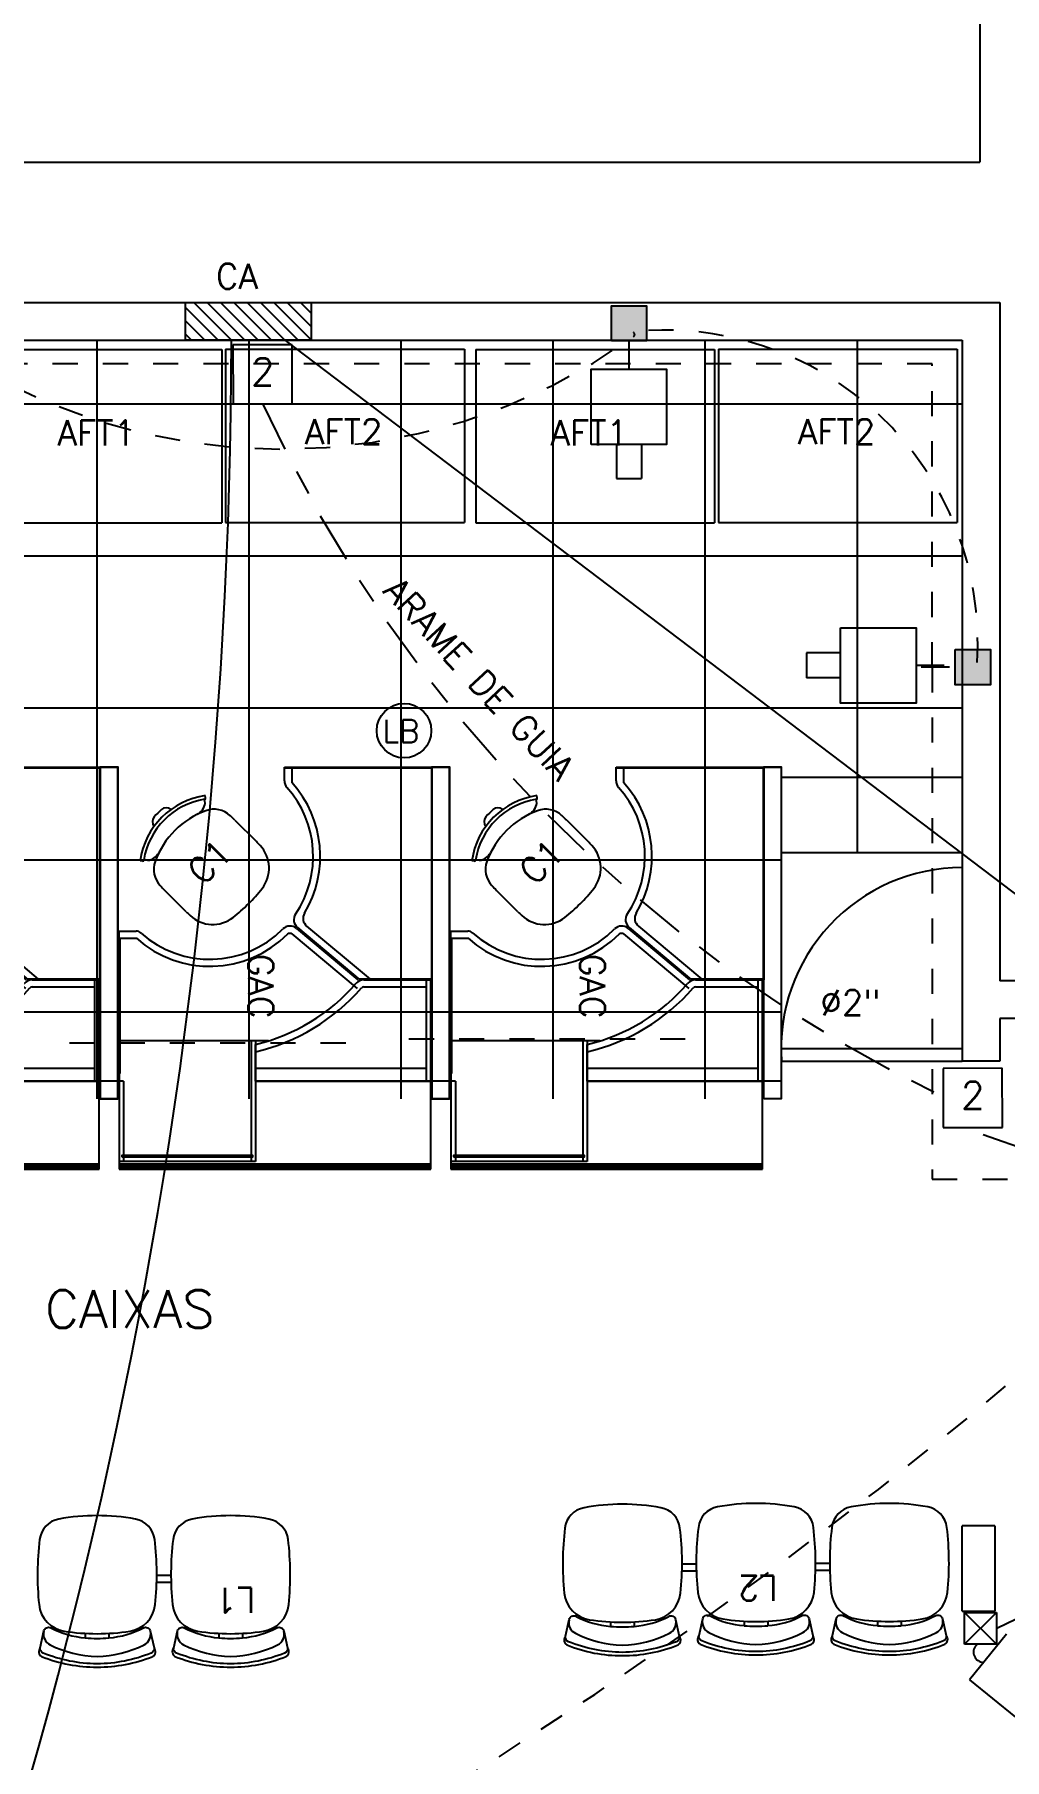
# Model space of a CAD drawing. Extents: x 16 to 124, y 36 to 90.
# Drawn here: x 44.68 to 48.54, y 43.38 to 50.25 of the extents above; entities that cross this region are included whole.
import ezdxf

# ---------------------------------------------------------------- set-up
doc = ezdxf.new("R2010")
doc.units = 0
doc.header["$LTSCALE"] = 0.02
doc.linetypes.add('DASHDOT', pattern=[1, 0.5, -0.25, 0, -0.25])
doc.linetypes.add('DASHED2', pattern=[0.375, 0.25, -0.125])
doc.layers.get('0').update_dxf_attribs({"linetype": 'CONTINUOUS'})
for name, color, linetype in [('42-TEXTO', 1, 'CONTINUOUS'), ('ACESSORIOS', 6, 'CONTINUOUS'), ('ALARME', 2, 'DASHDOT'), ('ARQUITETURA20', 1, 'CONTINUOUS'), ('BLOCOS', 1, 'CONTINUOUS'), ('CADEIRAS', 6, 'CONTINUOUS'), ('CAIXAS', 7, 'CONTINUOUS'), ('CAN-ALARME', 10, 'DASHDOT'), ('CAN-SENSOR', 9, 'DASHED2'), ('CANALETAS', 4, 'CONTINUOUS'), ('CODIGO', 6, 'CONTINUOUS'), ('CONDUL', 5, 'CONTINUOUS'), ('EL-ELETRODUTO', 2, 'CONTINUOUS'), ('ESQUADRIA-F', 6, 'CONTINUOUS'), ('MESA-SUP', 5, 'CONTINUOUS'), ('MESAS', 1, 'CONTINUOUS'), ('PAREDES', 7, 'CONTINUOUS'), ('PISO', 6, 'CONTINUOUS'), ('PISOELEVADO', 6, 'CONTINUOUS'), ('TEXTO', 7, 'CONTINUOUS'), ('TEXTO-F', 6, 'CONTINUOUS'), ('TEXTO30', 5, 'CONTINUOUS'), ('TOMADAS30', 5, 'CONTINUOUS')]:
    doc.layers.add(name, color=color, linetype=linetype)
doc.styles.add('COTAS', font='romans.shx', dxfattribs={"width": 0.75})
doc.styles.add('ROMANS', font='simplex.shx')

# ---------------------------------------------------------------- blocks, each defined once
blk = doc.blocks.new('*X11')
at = {"color": 0}
for p, q in [((1170.7261, 1261.4762), (1170.7313, 1261.4814)), ((1170.7261, 1261.4709), (1170.7321, 1261.4769)), ((1170.7261, 1261.4656), (1170.7321, 1261.4716)), ((1170.7261, 1261.4603), (1170.7321, 1261.4663)), ((1170.7261, 1261.455), (1170.7321, 1261.461)), ((1170.7261, 1261.4497), (1170.7321, 1261.4557)), ((1170.7261, 1261.4444), (1170.7321, 1261.4504)), ((1170.7261, 1261.4391), (1170.7321, 1261.4451)), ((1170.7261, 1261.4338), (1170.7321, 1261.4398)), ((1170.7261, 1261.4285), (1170.7321, 1261.4345)), ((1170.7261, 1261.4232), (1170.7321, 1261.4292)), ((1170.7261, 1261.4179), (1170.7321, 1261.4239)), ((1170.7261, 1261.4126), (1170.7321, 1261.4186)), ((1170.7261, 1261.4073), (1170.7321, 1261.4133)), ((1170.7261, 1261.402), (1170.7321, 1261.408)), ((1170.7261, 1261.3967), (1170.7321, 1261.4027)), ((1170.7261, 1261.3914), (1170.7321, 1261.3974)), ((1170.7261, 1261.3861), (1170.7321, 1261.3921)), ((1170.7261, 1261.3808), (1170.7321, 1261.3868)), ((1170.7261, 1261.3755), (1170.7321, 1261.3815)), ((1170.7261, 1261.3702), (1170.7321, 1261.3762)), ((1170.7261, 1261.3649), (1170.7321, 1261.3709)), ((1170.7261, 1261.3595), (1170.7321, 1261.3655)), ((1170.7261, 1261.3542), (1170.7321, 1261.3602)), ((1170.7261, 1261.3489), (1170.7321, 1261.3549)), ((1170.7261, 1261.3436), (1170.7321, 1261.3496)), ((1170.7261, 1261.3383), (1170.7321, 1261.3443)), ((1170.7261, 1261.333), (1170.7321, 1261.339)), ((1170.7261, 1261.3277), (1170.7321, 1261.3337)), ((1170.7261, 1261.3224), (1170.7321, 1261.3284)), ((1170.7261, 1261.3171), (1170.7321, 1261.3231)), ((1170.7261, 1261.3118), (1170.7321, 1261.3178)), ((1170.7261, 1261.3065), (1170.7321, 1261.3125)), ((1170.7261, 1261.3012), (1170.7321, 1261.3072)), ((1170.7261, 1261.2959), (1170.7321, 1261.3019)), ((1170.7261, 1261.2906), (1170.7321, 1261.2966)), ((1170.7261, 1261.2853), (1170.7321, 1261.2913)), ((1170.7261, 1261.28), (1170.7321, 1261.286)), ((1170.7261, 1261.2747), (1170.7321, 1261.2807)), ((1170.7261, 1261.2694), (1170.7321, 1261.2754)), ((1170.7261, 1261.2641), (1170.7321, 1261.2701)), ((1170.7261, 1261.2588), (1170.7321, 1261.2648)), ((1170.7261, 1261.2535), (1170.7321, 1261.2595)), ((1170.7261, 1261.2482), (1170.7321, 1261.2542)), ((1170.7261, 1261.2429), (1170.7321, 1261.2489)), ((1170.7261, 1261.2376), (1170.7321, 1261.2436)), ((1170.7261, 1261.2323), (1170.7321, 1261.2383)), ((1170.7261, 1261.227), (1170.7321, 1261.233)), ((1170.7261, 1261.2217), (1170.7321, 1261.2277)), ((1170.7261, 1261.2164), (1170.7321, 1261.2224)), ((1170.7261, 1261.2111), (1170.7321, 1261.2171)), ((1170.7261, 1261.2058), (1170.7321, 1261.2118)), ((1170.7261, 1261.2005), (1170.7321, 1261.2065)), ((1170.7261, 1261.1951), (1170.7321, 1261.2011)), ((1170.7261, 1261.1898), (1170.7321, 1261.1958)), ((1170.7261, 1261.1845), (1170.7321, 1261.1905)), ((1170.7261, 1261.1792), (1170.7321, 1261.1852)), ((1170.7261, 1261.1739), (1170.7321, 1261.1799)), ((1170.7261, 1261.1686), (1170.7321, 1261.1746)), ((1170.7261, 1261.1633), (1170.7321, 1261.1693)), ((1170.7261, 1261.158), (1170.7321, 1261.164)), ((1170.7261, 1261.1527), (1170.7321, 1261.1587)), ((1170.7261, 1261.1474), (1170.7321, 1261.1534)), ((1170.7261, 1261.1421), (1170.7321, 1261.1481)), ((1170.7261, 1261.1368), (1170.7321, 1261.1428)), ((1170.7261, 1261.1315), (1170.7321, 1261.1375)), ((1170.7261, 1261.1262), (1170.7321, 1261.1322)), ((1170.7261, 1261.1209), (1170.7321, 1261.1269)), ((1170.7261, 1261.1156), (1170.7321, 1261.1216)), ((1170.7261, 1261.1103), (1170.7321, 1261.1163)), ((1170.7261, 1261.105), (1170.7321, 1261.111)), ((1170.7261, 1261.0997), (1170.7321, 1261.1057)), ((1170.7261, 1261.0944), (1170.7321, 1261.1004)), ((1170.7261, 1261.0891), (1170.7321, 1261.0951)), ((1170.7261, 1261.0838), (1170.7321, 1261.0898)), ((1170.7261, 1261.0785), (1170.7321, 1261.0845)), ((1170.7261, 1261.0732), (1170.7321, 1261.0792)), ((1170.7261, 1261.0679), (1170.7321, 1261.0739)), ((1170.7261, 1261.0626), (1170.7321, 1261.0686)), ((1170.7261, 1261.0573), (1170.7321, 1261.0633)), ((1170.7261, 1261.052), (1170.7321, 1261.058)), ((1170.7261, 1261.0467), (1170.7321, 1261.0527)), ((1170.7261, 1261.0414), (1170.7321, 1261.0474)), ((1170.7261, 1261.036), (1170.7321, 1261.042)), ((1170.7261, 1261.0307), (1170.7321, 1261.0367)), ((1170.7261, 1261.0254), (1170.7321, 1261.0314)), ((1170.7261, 1261.0201), (1170.7321, 1261.0261)), ((1170.7261, 1261.0148), (1170.7321, 1261.0208)), ((1170.7261, 1261.0095), (1170.7321, 1261.0155)), ((1170.7261, 1261.0042), (1170.7321, 1261.0102)), ((1170.7261, 1260.9989), (1170.7321, 1261.0049)), ((1170.7261, 1260.9936), (1170.7321, 1260.9996)), ((1170.7261, 1260.9883), (1170.7321, 1260.9943)), ((1170.7261, 1260.983), (1170.7321, 1260.989)), ((1170.7261, 1260.9777), (1170.7321, 1260.9837)), ((1170.7281, 1260.9744), (1170.7321, 1260.9784))]:
    blk.add_line(p, q, dxfattribs=at)
blk = doc.blocks.new('C1')
at = {"layer": 'CADEIRAS'}
for p, q in [((-0.1571, -0.0915), (-0.1627, -0.084)), ((-0.141, -0.1051), (-0.1505, -0.0924)), ((0.1822, -0.1051), (0.1916, -0.0924)), ((0.1982, -0.0915), (0.2039, -0.084)), ((-0.1768, -0.3574), (-0.1768, -0.237)), ((0.218, -0.237), (0.218, -0.3574))]:
    blk.add_line(p, q, dxfattribs=at)
for centre, radius, start, end in [((0.0206, -0.3284), 0.329, 86.41668, 93.58332), ((0.0206, -0.3284), 0.3055, 53.1301, 126.8699), ((0.0206, -0.3284), 0.2914, 54.0396, 125.9604), ((0.0018, -0.0281), 0.0282, 93.58332, 176.62809), ((0.0394, -0.0281), 0.0282, 3.37191, 86.41668), ((-0.0825, -0.2134), 0.094, 114.93883, 178.30739), ((-0.1533, -0.0887), 0.0047, 216.8699, 305.9604), ((-0.1047, -0.0545), 0.0623, 234.34051, 285.73963), ((0.0206, -0.435), 0.3384, 90, 114.93883), ((0.0206, -0.435), 0.3384, 65.06117, 90), ((0.1458, -0.0545), 0.0623, 254.26037, 305.65949), ((0.1236, -0.2134), 0.094, 1.69261, 65.06117), ((0.1944, -0.0887), 0.0047, 234.0396, 323.1301), ((0.7162, -0.237), 0.893, 178.30739, 180), ((-0.675, -0.237), 0.893, 0, 1.69261), ((0.5282, -0.3574), 0.705, 180, 181.72928), ((-0.045, -0.3747), 0.1316, 181.72928, 263.15503), ((0.0861, -0.3747), 0.1316, 276.84497, 358.27072), ((-0.487, -0.3574), 0.705, 358.27072, 360), ((0.0206, 0.1713), 0.6815, 263.15503, 270), ((0.0206, 0.1713), 0.6815, 270, 276.84497)]:
    blk.add_arc(centre, radius, start, end, dxfattribs=at)
at = {"layer": 'CODIGO', "style": 'ROMANS'}
blk.add_text('C1', height=0.1, dxfattribs=at).set_placement((-0.0581, -0.3324))
blk = doc.blocks.new('GAC')
at = {"layer": 'CODIGO', "color": 2}
blk.add_line((1.2, 1.297), (1.2, 0.618), dxfattribs=at)
at = {"layer": 'MESA-SUP'}
for p, q in [((1.25, 1.39), (1.25, 1.32)), ((0, 1.32), (0.8467, 1.32)), ((0.0025, 1.3175), (0.8442, 1.3175)), ((0.0025, 1.3175), (0.8442, 1.3175)), ((1.25, 0.07), (1.25, 0))]:
    blk.add_line(p, q, dxfattribs=at)
blk.add_lwpolyline([(0, 1.32), (-0.0015, 1.32), (-0.0015, 1.39), (0, 1.39)], dxfattribs=at)
for points in [[(1.32, 1.32), (0, 1.32), (0, 1.39), (1.32, 1.39)], [(1.32, 0.07), (0, 0.07), (0, 0), (1.32, 0)]]:
    blk.add_lwpolyline(points, close=True, dxfattribs=at)
at = {"layer": 'MESAS'}
for p, q in [((0, 0.7325), (0, 1.32)), ((0.0025, 0.7325), (0.0025, 1.3175)), ((0.8442, 1.3175), (0.8442, 1.0298)), ((0.8467, 1.32), (0.8467, 1.0328)), ((0.8467, 1.315), (0.8467, 1.03)), ((0.8467, 1.0485), (0.8467, 1.315)), ((1.6, 1.315), (0.8467, 1.315)), ((0.8467, 1.315), (1.25, 1.315)), ((0.9, 1.315), (1.25, 1.315)), ((1.25, 1.302), (1.25, 1.315)), ((1.25, 1.315), (1.25, 0.618)), ((1.58, 1.315), (1.58, 0.075)), ((1.5852, 1.315), (1.5852, 0.075)), ((1.59, 1.315), (1.59, 0.075)), ((1.5941, 1.315), (1.5941, 0.075)), ((1.5973, 1.315), (1.5973, 0.075)), ((1.5993, 1.315), (1.5993, 0.075)), ((1.6, 0.075), (1.6, 1.315)), ((0.8467, 1.297), (1.25, 1.297)), ((0.8747, 1.0485), (0.8747, 1.297)), ((1.25, 0.618), (1.25, 1.302)), ((0.6326, 0.8212), (0.8442, 1.0734)), ((0.6383, 0.7844), (0.8467, 1.0328)), ((0.6417, 0.7807), (0.8467, 1.025)), ((0.0622, 0.7636), (0.0025, 0.7636)), ((0.0542, 0.7325), (0, 0.7325)), ((1.09, 0.6692), (1.09, 0.075)), ((1.09, 0.618), (1.09, 0.6)), ((1.09, 0.618), (1.09, 0.6)), ((1.09, 0.618), (1.57, 0.618)), ((1.09, 0.6), (1.546, 0.6)), ((1.25, 0.618), (1.1043, 0.618)), ((1.552, 0.6), (1.57, 0.6)), ((1.57, 0.618), (1.57, 0.6)), ((1.57, 0.6), (1.57, 0.075)), ((0.6527, 0.075), (0.6527, 0.1423)), ((1.2227, 0.075), (0.6527, 0.075)), ((0.6807, 0.0775), (1.2202, 0.0775)), ((1.09, 0.075), (1.6, 0.075)), ((1.25, 0.093), (1.25, 0.075)), ((1.25, 0.093), (1.546, 0.093)), ((1.25, 0.075), (1.57, 0.075)), ((1.552, 0.093), (1.57, 0.093))]:
    blk.add_line(p, q, dxfattribs=at)
blk.add_lwpolyline([(0.6807, 0.0775), (0.6807, 0.1423, -0.184744), (0.6812, 0.1437, 0.399041), (0.6639, 0.7465, -0.389622), (0.6632, 0.7627), (0.8812, 1.0225)], format="xyb", dxfattribs=at)
blk.add_lwpolyline([(1.552, 0.086), (1.552, 0.607), (1.546, 0.607), (1.546, 0.086)], close=True, dxfattribs=at)
for centre, radius, start, end in [((0.8867, 1.0485), 0.04, 180, 229.04057), ((0.8867, 1.0485), 0.012, 180, 229.04057), ((0.355, 0.436), 0.7991, 13.1649, 49.04057), ((0.355, 0.436), 0.7711, 13.65202, 49.04057), ((0.355, 0.436), 0.4394, 58.9935, 131.79281), ((0.355, 0.436), 0.4114, 55.96883, 131.79281), ((0.6019, 0.8469), 0.04, 238.9935, 320), ((0.6076, 0.8101), 0.04, 235.96883, 320), ((0.6724, 0.755), 0.04, 140, 225.14798), ((0.0542, 0.7725), 0.04, 270, 311.79281), ((0.355, 0.436), 0.41, 318.13186, 45.14798), ((0.6827, 0.1423), 0.03, 138.13186, 180)]:
    blk.add_arc(centre, radius, start, end, dxfattribs=at)
at = {"rotation": 135}
blk.add_blockref('C1', (0.198, 0.2143), dxfattribs=at)
at = {"layer": 'MESAS'}
blk.add_blockref('*X11', (-1169.1801, -1260.8814), dxfattribs=at)
at = {"layer": 'CODIGO', "style": 'ROMANS'}
blk.add_text('GAC', height=0.1, dxfattribs=at).set_placement((0.7435, 0.5887))
blk = doc.blocks.new('A$C2DC308E3')
at = {"layer": 'CADEIRAS'}
for p, q in [((0.1848, 0.4548), (0.1848, 0.4727)), ((0.2788, 0.4548), (0.2788, 0.4727)), ((0.7159, 0.4548), (0.7159, 0.4727)), ((0.8099, 0.4548), (0.8099, 0.4727)), ((0.4682, 0.2529), (0.5265, 0.2529)), ((0.4682, 0.2529), (0.4779, 0.2529)), ((0.4692, 0.2247), (0.5256, 0.2247))]:
    blk.add_line(p, q, dxfattribs=at)
for points in [[(0.4584, 0.5138, 0.481357), (0.4531, 0.5465, 0.097119), (0.2318, 0.5891, 0.097119), (0.0105, 0.5465, 0.481357), (0.0052, 0.5138)], [(0.1848, 0.4727, 0.100785), (0.0473, 0.4327, -0.49505), (0.0202, 0.4453), (0.0055, 0.5121, -0.365963), (0.0168, 0.5335, -0.0944), (0.2318, 0.5761, -0.0944), (0.4468, 0.5335, -0.365963), (0.4581, 0.5121), (0.4434, 0.4453, -0.49505), (0.4163, 0.4327, 0.100785), (0.2788, 0.4727, 0.100785)], [(0.9895, 0.5138, 0.481357), (0.9842, 0.5465, 0.097119), (0.7629, 0.5891, 0.097119), (0.5417, 0.5465, 0.481357), (0.5363, 0.5138)], [(0.7159, 0.4727, 0.100785), (0.5784, 0.4327, -0.49505), (0.5513, 0.4453), (0.5366, 0.5121, -0.365963), (0.548, 0.5335, -0.0944), (0.7629, 0.5761, -0.0944), (0.9779, 0.5335, -0.365963), (0.9892, 0.5121), (0.9746, 0.4453, -0.49505), (0.9475, 0.4327, 0.100785), (0.8099, 0.4727, 0.100785)], [(0.444, 0.448, 0.344642), (0.419, 0.5003, 0.1068), (0.2318, 0.5474, 0.1068), (0.0446, 0.5003, 0.344642), (0.0196, 0.448)], [(0.9752, 0.448, 0.344642), (0.9501, 0.5003, 0.1068), (0.7629, 0.5474, 0.1068), (0.5758, 0.5003, 0.344642), (0.5507, 0.448)]]:
    blk.add_lwpolyline(points, format="xyb", dxfattribs=at)
for points in [[(0.1008, 0.4459, 0.340817), (0.0005, 0.3401, 0.05523), (0.0028, 0.0813, 0.328643), (0.0792, 0, 0.09095), (0.3844, 0, 0.328643), (0.4608, 0.0813, 0.05523), (0.4631, 0.3401, 0.340817), (0.3629, 0.4459, 0.077917)], [(0.6319, 0.4459, 0.340817), (0.5316, 0.3401, 0.05523), (0.5339, 0.0813, 0.328643), (0.6103, 0, 0.09095), (0.9156, 0, 0.328643), (0.9919, 0.0813, 0.05523), (0.9942, 0.3401, 0.340817), (0.894, 0.4459, 0.077917)]]:
    blk.add_lwpolyline(points, format="xyb", close=True, dxfattribs=at)
for centre in [(0.2318, -0.0397), (0.7629, -0.0397)]:
    blk.add_arc(centre, 0.5146, 84.75947, 95.24053, dxfattribs=at)
at = {"layer": 'CODIGO', "style": 'ROMANS'}
blk.add_text('L1', height=0.1, dxfattribs=at).set_placement((0.1328, 0.273))
blk = doc.blocks.new('A$C33302E0F')
at = {"layer": 'CADEIRAS'}
for p, q in [((0.1848, 0.4548), (0.1848, 0.4727)), ((0.2788, 0.4548), (0.2788, 0.4727)), ((0.7159, 0.4548), (0.7159, 0.4727)), ((0.8099, 0.4548), (0.8099, 0.4727)), ((1.247, 0.4578), (1.247, 0.4757)), ((1.341, 0.4578), (1.341, 0.4757)), ((0.4682, 0.2529), (0.5265, 0.2529)), ((0.4682, 0.2529), (0.4779, 0.2529)), ((0.4692, 0.2247), (0.5256, 0.2247)), ((0.9994, 0.2559), (1.0576, 0.2559)), ((1.0003, 0.2277), (1.0567, 0.2277))]:
    blk.add_line(p, q, dxfattribs=at)
for points in [[(0.4584, 0.5138, 0.481357), (0.4531, 0.5465, 0.097119), (0.2318, 0.5891, 0.097119), (0.0105, 0.5465, 0.481357), (0.0052, 0.5138)], [(0.1848, 0.4727, 0.100785), (0.0473, 0.4327, -0.49505), (0.0202, 0.4453), (0.0055, 0.5121, -0.365963), (0.0168, 0.5335, -0.0944), (0.2318, 0.5761, -0.0944), (0.4468, 0.5335, -0.365963), (0.4581, 0.5121), (0.4434, 0.4453, -0.49505), (0.4163, 0.4327, 0.100785), (0.2788, 0.4727, 0.100785)], [(0.9895, 0.5138, 0.481357), (0.9842, 0.5465, 0.097119), (0.7629, 0.5891, 0.097119), (0.5417, 0.5465, 0.481357), (0.5363, 0.5138)], [(0.7159, 0.4727, 0.100785), (0.5784, 0.4327, -0.49505), (0.5513, 0.4453), (0.5366, 0.5121, -0.365963), (0.548, 0.5335, -0.0944), (0.7629, 0.5761, -0.0944), (0.9779, 0.5335, -0.365963), (0.9892, 0.5121), (0.9746, 0.4453, -0.49505), (0.9475, 0.4327, 0.100785), (0.8099, 0.4727, 0.100785)], [(1.5206, 0.5168, 0.481357), (1.5153, 0.5495, 0.097119), (1.294, 0.5921, 0.097119), (1.0728, 0.5495, 0.481357), (1.0675, 0.5168)], [(1.247, 0.4757, 0.100785), (1.1095, 0.4357, -0.49505), (1.0824, 0.4483), (1.0677, 0.5151, -0.365963), (1.0791, 0.5365, -0.0944), (1.294, 0.5791, -0.0944), (1.509, 0.5365, -0.365963), (1.5203, 0.5151), (1.5057, 0.4483, -0.49505), (1.4786, 0.4357, 0.100785), (1.341, 0.4757, 0.100785)], [(1.5063, 0.451, 0.344642), (1.4812, 0.5032, 0.1068), (1.294, 0.5504, 0.1068), (1.1069, 0.5032, 0.344642), (1.0818, 0.451)], [(0.444, 0.448, 0.344642), (0.419, 0.5003, 0.1068), (0.2318, 0.5474, 0.1068), (0.0446, 0.5003, 0.344642), (0.0196, 0.448)], [(0.9752, 0.448, 0.344642), (0.9501, 0.5003, 0.1068), (0.7629, 0.5474, 0.1068), (0.5758, 0.5003, 0.344642), (0.5507, 0.448)]]:
    blk.add_lwpolyline(points, format="xyb", dxfattribs=at)
for points in [[(0.1008, 0.4459, 0.340817), (0.0005, 0.3401, 0.05523), (0.0028, 0.0813, 0.328643), (0.0792, 0, 0.09095), (0.3844, 0, 0.328643), (0.4608, 0.0813, 0.05523), (0.4631, 0.3401, 0.340817), (0.3628, 0.4459, 0.077917)], [(0.6319, 0.4459, 0.340817), (0.5316, 0.3401, 0.05523), (0.5339, 0.0813, 0.328643), (0.6103, 0, 0.09095), (0.9156, 0, 0.328643), (0.9919, 0.0813, 0.05523), (0.9942, 0.3401, 0.340817), (0.894, 0.4459, 0.077917)], [(1.163, 0.4489, 0.340817), (1.0627, 0.343, 0.05523), (1.065, 0.0843, 0.328643), (1.1414, 0.003, 0.09095), (1.4467, 0.003, 0.328643), (1.523, 0.0843, 0.05523), (1.5254, 0.343, 0.340817), (1.4251, 0.4489, 0.077917)]]:
    blk.add_lwpolyline(points, format="xyb", close=True, dxfattribs=at)
for centre in [(0.2318, -0.0397), (0.7629, -0.0397), (1.294, -0.0367)]:
    blk.add_arc(centre, 0.5146, 84.75947, 95.24053, dxfattribs=at)
at = {"layer": 'CODIGO', "style": 'ROMANS'}
blk.add_text('L2', height=0.1, dxfattribs=at).set_placement((0.6757, 0.2737))
blk = doc.blocks.new('AFT2')
at = {"layer": 'MESAS'}
for p, q in [((0, 0), (0.95, 0)), ((0, 0), (0, -0.69)), ((0.95, 0), (0.95, -0.69)), ((0, -0.69), (0.95, -0.69))]:
    blk.add_line(p, q, dxfattribs=at)
at = {"layer": 'CODIGO', "style": 'ROMANS'}
blk.add_text('AFT2', height=0.1, dxfattribs=at).set_placement((0.3152, -0.3775))
blk = doc.blocks.new('AFT1')
at = {"layer": 'MESAS'}
for p, q in [((0, 0), (0.95, 0)), ((0, 0), (0, -0.69)), ((0.95, 0), (0.95, -0.69)), ((0, -0.69), (0.95, -0.69))]:
    blk.add_line(p, q, dxfattribs=at)
at = {"layer": 'CODIGO', "style": 'ROMANS'}
blk.add_text('AFT1', height=0.1, dxfattribs=at).set_placement((0.2969, -0.3813))
blk = doc.blocks.new('LB')
at = {"layer": 'ACESSORIOS'}
blk.add_circle((0, 0), 0.1086, dxfattribs=at)
at = {"layer": 'CODIGO', "style": 'ROMANS'}
blk.add_text('LB', height=0.09, dxfattribs=at).set_placement((-0.0855, -0.047))

msp = doc.modelspace()

# ---------------------------------------------------------------- hatches: boundary and pattern name
at = {"layer": 'CAIXAS'}
h = msp.add_hatch(dxfattribs=at)
h.set_pattern_fill('ANSI31', color=256, scale=0.3, angle=270, style=0)
h.set_pattern_definition([(315, (75.66455, 123.036487), (0.026516504, 0.026516504), [])])
h.paths.add_polyline_path([(45.77636, 49.11164), (45.77636, 49.18198), (45.27636, 49.18198), (45.27636, 49.11164)])
h.paths.add_polyline_path([(45.77636, 49.03198), (45.77636, 49.11164), (45.27636, 49.11164), (45.27636, 49.03198)])
for points in [[(47.11093, 49.16926), (46.97093, 49.16926), (46.97093, 49.02926), (47.11093, 49.02926)], [(48.47938, 47.65986), (48.47938, 47.79986), (48.33938, 47.79986), (48.33938, 47.65986)]]:
    msp.add_hatch(color=256, dxfattribs=at).paths.add_polyline_path(points)

# ---------------------------------------------------------------- linework, layer by layer
at = {"layer": 'ALARME', "ltscale": 20}
for centre, radius, start, end in [((50.76573, 51.15687), 5.70143, 204.663139, 244.275081), ((47.4049, 46.4258), 2.75037, 293.620312, 358.465498), ((54.68382, 62.84369), 18.0827, 249.836923, 282.753944)]:
    msp.add_arc(centre, radius, start, end, dxfattribs=at)
at = {"layer": 'CAIXAS'}
for p, q in [((47.04093, 49.02926), (47.04093, 48.91693)), ((46.99093, 48.61693), (46.99093, 48.48101)), ((47.09093, 48.61693), (47.09093, 48.48101)), ((46.99093, 48.48101), (47.09093, 48.48101)), ((47.88329, 47.7873), (47.74737, 47.7873)), ((47.74737, 47.7873), (47.74737, 47.6873)), ((48.29562, 47.7373), (48.18329, 47.7373)), ((47.88329, 47.6873), (47.74737, 47.6873)), ((48.31635, 47.72986), (48.20402, 47.72986))]:
    msp.add_line(p, q, dxfattribs=at)
for points in [[(45.77636, 49.18198), (45.77636, 49.03198), (45.27636, 49.03198), (45.27636, 49.18198)], [(46.97093, 49.02926), (46.97093, 49.16926), (47.11093, 49.16926), (47.11093, 49.02926)], [(46.89093, 48.61693), (46.89093, 48.91693), (47.19093, 48.91693), (47.19093, 48.61693)], [(47.88329, 47.8873), (48.18329, 47.8873), (48.18329, 47.5873), (47.88329, 47.5873)], [(48.33938, 47.79986), (48.47938, 47.79986), (48.47938, 47.65986), (48.33938, 47.65986)]]:
    msp.add_lwpolyline(points, close=True, dxfattribs=at)
at = {"layer": 'CAN-ALARME'}
for p, q in [((48.24746, 48.93842), (42.487, 48.93842)), ((48.24746, 47.72958), (48.24746, 48.93842)), ((48.24746, 47.72958), (48.24746, 45.69108)), ((45.91399, 46.23377), (44.79579, 46.23377)), ((47.26514, 46.24929), (46.11588, 46.24929)), ((48.24746, 45.69108), (60.21833, 45.69108))]:
    msp.add_line(p, q, dxfattribs=at)
at = {"layer": 'CAN-SENSOR'}
for centre, radius, start, end in [((45.65939, 51.01063), 2.41259, 234.182862, 305.466911), ((47.18454, 47.82766), 1.24442, 356.333345, 96.973299), ((47.05313, 49.05429), 0.01055, 305.466911, 54.533089), ((36.49035, 59.2288), 18.74742, 293.800003, 316.533931)]:
    msp.add_arc(centre, radius, start, end, dxfattribs=at)
at = {"layer": 'CANALETAS'}
msp.add_line((45.67133, 49.03198), (48.69636, 46.73698), dxfattribs=at)
msp.add_arc((24.3964, 49.06315), 21.06282, 334.622018, 359.915196, dxfattribs=at)
at = {"layer": 'CONDUL'}
for p, q in [((48.37618, 43.84069), (48.37618, 43.96649)), ((48.50401, 43.96649), (48.37618, 43.84069)), ((48.50401, 43.84069), (48.37618, 43.96649)), ((48.37618, 43.96649), (48.50401, 43.96649)), ((48.50401, 43.96649), (48.50401, 43.84069)), ((48.50401, 43.84069), (48.37618, 43.84069))]:
    msp.add_line(p, q, dxfattribs=at)
at = {"layer": 'EL-ELETRODUTO'}
msp.add_arc((48.45193, 43.80865), 0.0399, 129.560797, 261.762941, dxfattribs=at)
at = {"layer": 'ESQUADRIA-F'}
msp.add_arc((48.36636, 46.21198), 0.72, 90, 183.982079, dxfattribs=at)
at = {"layer": 'PAREDES'}
for p, q in [((40.71636, 49.18198), (48.51636, 49.18198)), ((48.51636, 49.18198), (48.51636, 46.48198)), ((42.25636, 49.03198), (48.36636, 49.03198)), ((48.36636, 49.03198), (48.36636, 46.16198)), ((48.69636, 46.48198), (48.51636, 46.48198)), ((48.51636, 46.33198), (48.51636, 46.16198)), ((50.59636, 46.33198), (48.51636, 46.33198)), ((48.51636, 46.16198), (48.36636, 46.16198)), ((48.49639, 44.31198), (48.36636, 44.31198)), ((48.36636, 43.9724), (48.36636, 44.31198)), ((48.49639, 44.31198), (48.49639, 43.97241)), ((48.36639, 43.97241), (48.49639, 43.97241))]:
    msp.add_line(p, q, dxfattribs=at)
at = {"layer": 'PISO'}
for p, q in [((47.64636, 47.29231), (48.36636, 47.29231)), ((47.64636, 46.99231), (48.36636, 46.99231)), ((47.64636, 46.21198), (48.36636, 46.21198)), ((47.64636, 46.16198), (48.36636, 46.16198))]:
    msp.add_line(p, q, dxfattribs=at)
at = {"layer": 'PISOELEVADO'}
for p, q in [((44.92485, 46.01198), (44.92485, 49.03198)), ((45.52985, 46.01198), (45.52985, 49.03198)), ((46.13485, 46.01198), (46.13485, 49.03198)), ((46.73985, 46.01198), (46.73985, 49.03198)), ((47.34485, 46.01198), (47.34485, 49.03198)), ((47.94985, 46.99231), (47.94985, 49.03198)), ((43.86708, 48.77792), (48.36636, 48.77792)), ((42.25636, 48.17292), (48.36636, 48.17292)), ((42.25636, 47.56792), (48.36636, 47.56792)), ((42.25636, 46.96292), (47.64639, 46.96292)), ((42.25636, 46.35792), (47.64683, 46.35792))]:
    msp.add_line(p, q, dxfattribs=at)
at = {"layer": 'TEXTO-F'}
msp.add_line((40.86973, 49.74041), (48.43676, 49.74041), dxfattribs=at)
at = {"layer": 'TEXTO30'}
msp.add_line((48.43676, 55.55321), (48.43676, 49.74041), dxfattribs=at)
at = {"layer": 'TOMADAS30'}
for p, q in [((45.70063, 49.01407), (45.46524, 49.01348)), ((45.46524, 49.01348), (45.46583, 48.77831)), ((45.70122, 48.7789), (45.70063, 49.01407)), ((45.46583, 48.77831), (45.70122, 48.7789)), ((48.52624, 46.13315), (48.29085, 46.13255)), ((48.29085, 46.13255), (48.29144, 45.89739)), ((48.52683, 45.89798), (48.52624, 46.13315)), ((48.29144, 45.89739), (48.52683, 45.89798)), ((48.54372, 43.88087), (48.39562, 43.6982)), ((48.39562, 43.6982), (48.57846, 43.54996))]:
    msp.add_line(p, q, dxfattribs=at)

# ---------------------------------------------------------------- block references
at = {"layer": 'BLOCOS'}
for name, p in [('AFT1', (44.47021, 48.99427)), ('AFT2', (45.43602, 48.99554)), ('AFT1', (46.43171, 48.99427)), ('AFT2', (47.39752, 48.99554)), ('LB', (46.1459, 47.47725))]:
    msp.add_blockref(name, p, dxfattribs=at)
at = {"layer": 'BLOCOS', "rotation": 270}
for p in [(43.61708, 47.33198), (44.93708, 47.33198), (46.25708, 47.33198)]:
    msp.add_blockref('GAC', p, dxfattribs=at)
at = {"layer": 'PAREDES', "rotation": 180}
for name, p in [('A$C33302E0F', (48.30897, 44.38678)), ('A$C2DC308E3', (45.68752, 44.33828))]:
    msp.add_blockref(name, p, dxfattribs=at)

# ---------------------------------------------------------------- texts
at = {"layer": '42-TEXTO', "style": 'ROMANS'}
for p in [(45.53679, 48.85199), (48.3624, 45.97107)]:
    msp.add_text('2', height=0.10903, dxfattribs=at).set_placement(p)
at = {"layer": 'ARQUITETURA20', "style": 'ROMANS'}
msp.add_text('ARAME DE GUIA ', height=0.10001, rotation=312.73669, dxfattribs=at).set_placement((46.05729, 48.02862))
msp.add_text('%%C2"', height=0.10001, dxfattribs=at).set_placement((47.80222, 46.34494))
at = {"layer": 'TEXTO'}
for s, height, style, p in [('CA', 0.1, 'ROMANS', (45.39728, 49.23637)), ('CAIXAS', 0.15, 'COTAS', (44.71713, 45.09962))]:
    msp.add_text(s, height=height, dxfattribs=dict(at, style=style)).set_placement(p)

doc.saveas('drawing.dxf')
